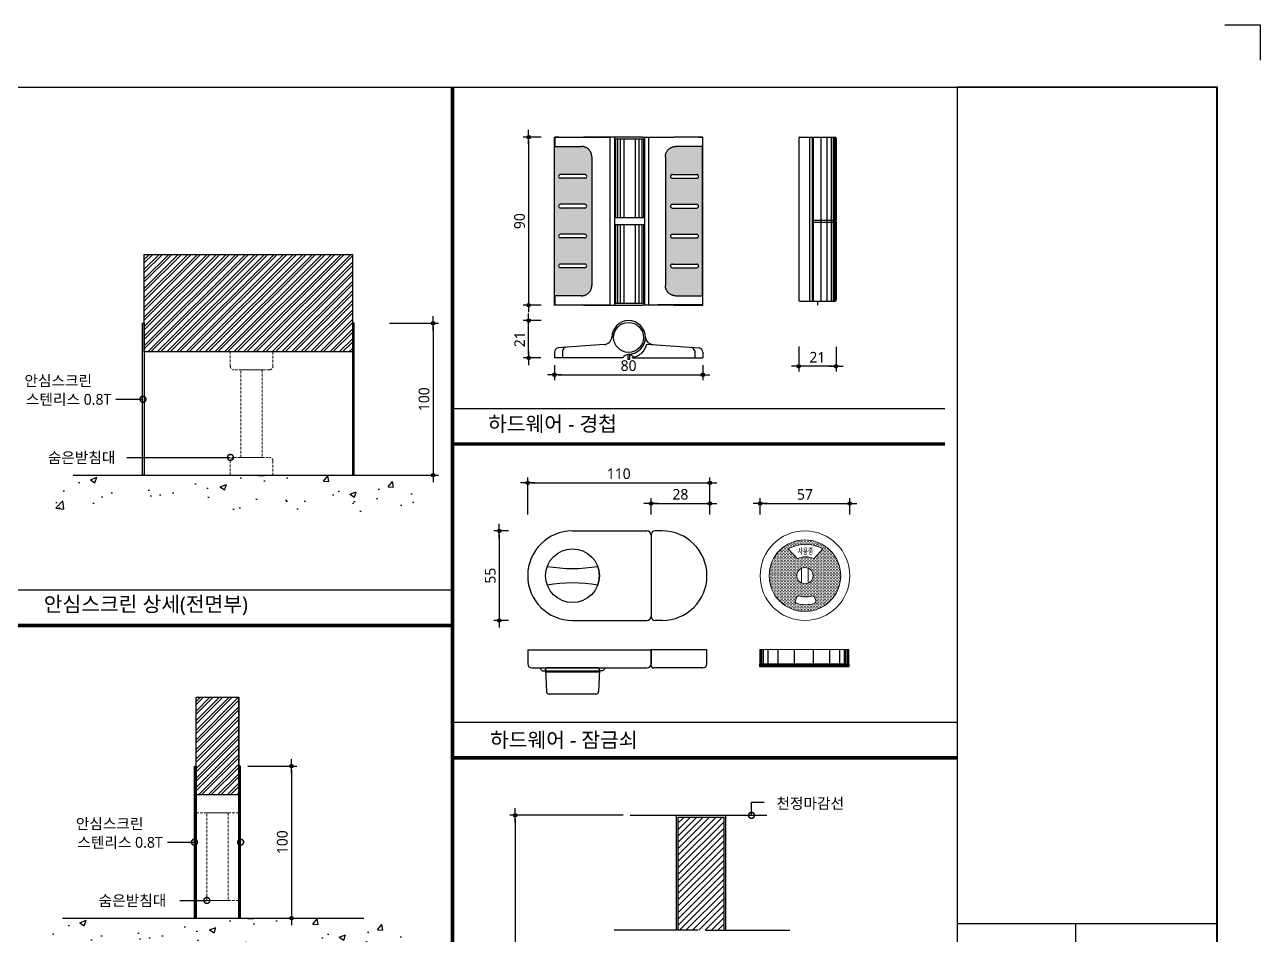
# Model space of a CAD drawing. Extents: x -256 to 8104, y -176 to 5714.
# Drawn here: x 4629 to 8104, y 3153 to 5714 of the extents above; entities that cross this region are included whole.
import ezdxf
from ezdxf.enums import TextEntityAlignment as Align

# ---------------------------------------------------------------- set-up
doc = ezdxf.new("R2010")
doc.units = 0
doc.header["$LTSCALE"] = 30
doc.linetypes.add('HIDDEN', pattern=[0.375, 0.25, -0.125])
doc.layers.get('0').update_dxf_attribs({"linetype": 'CONTINUOUS'})
doc.layers.get('DEFPOINTS').update_dxf_attribs({"linetype": 'CONTINUOUS'})
for name, color, linetype in [('02---제품선', 4, 'CONTINUOUS'), ('C', 2, 'CONTINUOUS'), ('curior-0Line', 252, 'CONTINUOUS'), ('DIM', 7, 'CONTINUOUS'), ('HAT', 8, 'CONTINUOUS'), ('HID', 9, 'HIDDEN'), ('TIT', 3, 'CONTINUOUS'), ('문자', 3, 'CONTINUOUS'), ('부자재', 4, 'CONTINUOUS'), ('잠금쇠(회전형)', 4, 'CONTINUOUS'), ('치수', 1, 'CONTINUOUS'), ('판넬', 2, 'CONTINUOUS'), ('해치', 8, 'CONTINUOUS')]:
    doc.layers.add(name, color=color, linetype=linetype)
doc.styles.add('HDW', font='gulim.ttc')
doc.styles.add('돋움', font='malgun.ttf')
doc.dimstyles.new('10', dxfattribs={"dimscale": 10, "dimtxt": 3, "dimasz": 1, "dimexe": 1.5, "dimexo": 2, "dimgap": 1, "dimtad": 1, "dimdec": 0, "dimlunit": 6, "dimtxsty": '돋움', "dimblk": 'DIMDOT', "dimcen": -1, "dimdle": 1.5, "dimclrt": 3, "dimazin": 3, "dimtfac": 1, "dimtdec": 0, "dimtix": 1, "dimtmove": 2, "dimatfit": 3, "dimldrblk": 'DIMDOT', "dimarcsym": 0})

# ---------------------------------------------------------------- blocks, each defined once
blk = doc.blocks.new('DIMDOT')
at = {"linetype": 'Continuous'}
blk.add_line((-2, 0), (2, 0), dxfattribs=at)
for radius in [0.5, 0.25]:
    blk.add_circle((0, 0), radius, dxfattribs=at)
blk = doc.blocks.new('*D53')
at = {"layer": 'DEFPOINTS', "color": 0}
for p in [(11282, 9861.8), (10770, 9753.2), (11282, 9753.2)]:
    blk.add_point(p, dxfattribs=at)
at = {"layer": 'DIM', "color": 0, "lineweight": -2, "ltscale": 10}
for p, q in [((10770, 9773.2), (10770, 9876.8)), ((11282, 9773.2), (11282, 9876.8)), ((10780, 9861.8), (11272, 9861.8))]:
    blk.add_line(p, q, dxfattribs=at)
at = {"layer": 'DIM', "color": 0, "lineweight": -2, "xscale": 10, "yscale": 10, "zscale": 10, "rotation": 180}
blk.add_blockref('DIMDOT', (10770, 9861.8), dxfattribs=at)
at = {"layer": 'DIM', "color": 0, "lineweight": -2, "xscale": 10, "yscale": 10, "zscale": 10}
blk.add_blockref('DIMDOT', (11282, 9861.8), dxfattribs=at)
at = {"layer": 'DIM', "color": 3, "insert": (11026, 9887.4), "char_height": 30, "attachment_point": 5, "style": '돋움'}
blk.add_mtext('110', dxfattribs=at)
blk = doc.blocks.new('*D54')
at = {"layer": 'DEFPOINTS', "color": 0}
for p in [(11282, 9803.9), (11117, 9753.2), (11282, 9753.2)]:
    blk.add_point(p, dxfattribs=at)
at = {"layer": 'DIM', "color": 0, "lineweight": -2, "ltscale": 10}
for p, q in [((11117, 9773.2), (11117, 9818.9)), ((11127, 9803.9), (11272, 9803.9)), ((11282, 9773.2), (11282, 9818.9))]:
    blk.add_line(p, q, dxfattribs=at)
at = {"layer": 'DIM', "color": 0, "lineweight": -2, "xscale": 10, "yscale": 10, "zscale": 10, "rotation": 180}
blk.add_blockref('DIMDOT', (11117, 9803.9), dxfattribs=at)
at = {"layer": 'DIM', "color": 0, "lineweight": -2, "xscale": 10, "yscale": 10, "zscale": 10}
blk.add_blockref('DIMDOT', (11282, 9803.9), dxfattribs=at)
at = {"layer": 'DIM', "color": 3, "insert": (11199.5, 9829.4), "char_height": 30, "attachment_point": 5, "style": '돋움'}
blk.add_mtext('28', dxfattribs=at)
blk = doc.blocks.new('*D55')
at = {"layer": 'DEFPOINTS', "color": 0}
for p in [(11675.7, 9803.9), (11423.7, 9753.2), (11675.7, 9753.2)]:
    blk.add_point(p, dxfattribs=at)
at = {"layer": 'DIM', "color": 0, "lineweight": -2, "ltscale": 10}
for p, q in [((11423.7, 9773.2), (11423.7, 9818.9)), ((11433.7, 9803.9), (11665.7, 9803.9)), ((11675.7, 9773.2), (11675.7, 9818.9))]:
    blk.add_line(p, q, dxfattribs=at)
at = {"layer": 'DIM', "color": 0, "lineweight": -2, "xscale": 10, "yscale": 10, "zscale": 10, "rotation": 180}
blk.add_blockref('DIMDOT', (11423.7, 9803.9), dxfattribs=at)
at = {"layer": 'DIM', "color": 0, "lineweight": -2, "xscale": 10, "yscale": 10, "zscale": 10}
blk.add_blockref('DIMDOT', (11675.7, 9803.9), dxfattribs=at)
at = {"layer": 'DIM', "color": 3, "insert": (11549.7, 9829.1), "char_height": 30, "attachment_point": 5, "style": '돋움'}
blk.add_mtext('57', dxfattribs=at)
blk = doc.blocks.new('*D56')
at = {"layer": 'DEFPOINTS', "color": 0}
for p in [(10827.6, 10834.6), (10772.6, 10361.5), (10827.6, 10361.5)]:
    blk.add_point(p, dxfattribs=at)
at = {"layer": 'DIM', "color": 0, "lineweight": -2, "ltscale": 10}
for p, q in [((10807.6, 10834.6), (10757.6, 10834.6)), ((10772.6, 10824.6), (10772.6, 10371.5)), ((10807.6, 10361.5), (10757.6, 10361.5))]:
    blk.add_line(p, q, dxfattribs=at)
at = {"layer": 'DIM', "color": 0, "lineweight": -2, "xscale": 10, "yscale": 10, "zscale": 10}
for p, rotation in [((10772.6, 10834.6), 90), ((10772.6, 10361.5), 270)]:
    blk.add_blockref('DIMDOT', p, dxfattribs=dict(at, rotation=rotation))
at = {"layer": 'DIM', "color": 3, "insert": (10747.1, 10598), "char_height": 30, "attachment_point": 5, "rotation": 90, "style": '돋움'}
blk.add_mtext('90', dxfattribs=at)
blk = doc.blocks.new('*D57')
at = {"layer": 'DEFPOINTS', "color": 0}
for p in [(10845.2, 10213.2), (11262.3, 10213.2), (11262.3, 10165.9)]:
    blk.add_point(p, dxfattribs=at)
at = {"layer": 'DIM', "color": 0, "lineweight": -2, "ltscale": 10}
for p, q in [((10845.2, 10193.2), (10845.2, 10150.9)), ((11262.3, 10193.2), (11262.3, 10150.9)), ((10855.2, 10165.9), (11252.3, 10165.9))]:
    blk.add_line(p, q, dxfattribs=at)
at = {"layer": 'DIM', "color": 0, "lineweight": -2, "xscale": 10, "yscale": 10, "zscale": 10, "rotation": 180}
blk.add_blockref('DIMDOT', (10845.2, 10165.9), dxfattribs=at)
at = {"layer": 'DIM', "color": 0, "lineweight": -2, "xscale": 10, "yscale": 10, "zscale": 10}
blk.add_blockref('DIMDOT', (11262.3, 10165.9), dxfattribs=at)
at = {"layer": 'DIM', "color": 3, "insert": (11053.7, 10191.4), "char_height": 30, "attachment_point": 5, "style": '돋움'}
blk.add_mtext('80', dxfattribs=at)
blk = doc.blocks.new('*D58')
at = {"layer": 'DEFPOINTS', "color": 0}
for p in [(10772.6, 10318.2), (10827.6, 10318.2), (10826.9, 10213.2)]:
    blk.add_point(p, dxfattribs=at)
at = {"layer": 'DIM', "color": 0, "lineweight": -2, "ltscale": 10}
for p, q in [((10807.6, 10318.2), (10757.6, 10318.2)), ((10772.6, 10223.2), (10772.6, 10308.2)), ((10806.9, 10213.2), (10757.6, 10213.2))]:
    blk.add_line(p, q, dxfattribs=at)
at = {"layer": 'DIM', "color": 0, "lineweight": -2, "xscale": 10, "yscale": 10, "zscale": 10}
for p, rotation in [((10772.6, 10318.2), 90), ((10772.6, 10213.2), 270)]:
    blk.add_blockref('DIMDOT', p, dxfattribs=dict(at, rotation=rotation))
at = {"layer": 'DIM', "color": 3, "insert": (10747.3, 10265.7), "char_height": 30, "attachment_point": 5, "rotation": 90, "style": '돋움'}
blk.add_mtext('21', dxfattribs=at)
blk = doc.blocks.new('*D59')
at = {"layer": 'DEFPOINTS', "color": 0}
for p in [(11532.1, 10265.4), (11637.1, 10264.7), (11532.1, 10189.7)]:
    blk.add_point(p, dxfattribs=at)
at = {"layer": 'DIM', "color": 0, "lineweight": -2, "ltscale": 10}
for p, q in [((11532.1, 10245.4), (11532.1, 10174.7)), ((11637.1, 10244.7), (11637.1, 10174.7)), ((11627.1, 10189.7), (11542.1, 10189.7))]:
    blk.add_line(p, q, dxfattribs=at)
at = {"layer": 'DIM', "color": 0, "lineweight": -2, "xscale": 10, "yscale": 10, "zscale": 10, "rotation": 180}
blk.add_blockref('DIMDOT', (11532.1, 10189.7), dxfattribs=at)
at = {"layer": 'DIM', "color": 0, "lineweight": -2, "xscale": 10, "yscale": 10, "zscale": 10}
blk.add_blockref('DIMDOT', (11637.1, 10189.7), dxfattribs=at)
at = {"layer": 'DIM', "color": 3, "insert": (11584.6, 10215.1), "char_height": 30, "attachment_point": 5, "style": '돋움'}
blk.add_mtext('21', dxfattribs=at)
blk = doc.blocks.new('*D60')
at = {"layer": 'DEFPOINTS', "color": 0}
for p in [(10735.7, 9726.7), (10690, 9474.7), (10735.7, 9474.7)]:
    blk.add_point(p, dxfattribs=at)
at = {"layer": 'DIM', "color": 0, "lineweight": -2, "ltscale": 10}
for p, q in [((10715.7, 9726.7), (10675, 9726.7)), ((10690, 9716.7), (10690, 9484.7)), ((10715.7, 9474.7), (10675, 9474.7))]:
    blk.add_line(p, q, dxfattribs=at)
at = {"layer": 'DIM', "color": 0, "lineweight": -2, "xscale": 10, "yscale": 10, "zscale": 10}
for p, rotation in [((10690, 9726.7), 90), ((10690, 9474.7), 270)]:
    blk.add_blockref('DIMDOT', p, dxfattribs=dict(at, rotation=rotation))
at = {"layer": 'DIM', "color": 3, "insert": (10664.7, 9600.7), "char_height": 30, "attachment_point": 5, "rotation": 90, "style": '돋움'}
blk.add_mtext('55', dxfattribs=at)
blk = doc.blocks.new('*D61')
at = {"layer": 'DEFPOINTS', "color": 0}
for p in [(11058.6, 8926.7), (10734.6, 6587.7), (11058.6, 6587.7)]:
    blk.add_point(p, dxfattribs=at)
at = {"layer": 'DIM', "color": 0, "lineweight": -2, "ltscale": 10}
for p, q in [((11038.6, 8926.7), (10719.6, 8926.7)), ((10734.6, 8916.7), (10734.6, 6597.7)), ((11038.6, 6587.7), (10719.6, 6587.7))]:
    blk.add_line(p, q, dxfattribs=at)
at = {"layer": 'DIM', "color": 0, "lineweight": -2, "xscale": 10, "yscale": 10, "zscale": 10}
for p, rotation in [((10734.6, 8926.7), 90), ((10734.6, 6587.7), 270)]:
    blk.add_blockref('DIMDOT', p, dxfattribs=dict(at, rotation=rotation))
at = {"layer": 'DIM', "color": 3, "insert": (10709.3, 7757.2), "char_height": 30, "attachment_point": 5, "rotation": 90, "style": '돋움'}
blk.add_mtext('VAR.', dxfattribs=at)
blk = doc.blocks.new('A$C13EB2441')
for p, q in [((0.837, 7.375), (0.837, 14.115)), ((0.837, 6.74), (0.837, 0))]:
    blk.add_line(p, q)
blk = doc.blocks.new('*D63')
at = {"layer": 'DEFPOINTS', "color": 0}
for p in [(9962.5, 9064.8), (9962.5, 8637.3), (10105.4, 8637.3)]:
    blk.add_point(p, dxfattribs=at)
at = {"layer": 'DIM', "color": 0, "lineweight": -2, "ltscale": 10}
for p, q in [((9982.5, 9064.8), (10120.4, 9064.8)), ((10105.4, 9054.8), (10105.4, 8647.3)), ((9982.5, 8637.3), (10120.4, 8637.3))]:
    blk.add_line(p, q, dxfattribs=at)
at = {"layer": 'DIM', "color": 0, "lineweight": -2, "xscale": 10, "yscale": 10, "zscale": 10}
for p, rotation in [((10105.4, 9064.8), 90), ((10105.4, 8637.3), 270)]:
    blk.add_blockref('DIMDOT', p, dxfattribs=dict(at, rotation=rotation))
at = {"layer": 'DIM', "color": 3, "insert": (10079.8, 8851), "char_height": 30, "attachment_point": 5, "rotation": 90, "style": '돋움'}
blk.add_mtext('100', dxfattribs=at)
blk = doc.blocks.new('_DOTSMALL')
at = {"color": 0, "linetype": 'ByBlock', "const_width": 0.5}
blk.add_lwpolyline([(-0.0625, 0, 1), (0.0625, 0, 1)], format="xyb", close=True, dxfattribs=at)
blk = doc.blocks.new('A$C63EC304E')
at = {"layer": '치수', "color": 1, "xscale": 2.5, "yscale": 2.5, "zscale": 2.5, "rotation": 234.3098741996962}
blk.add_blockref('_DOTSMALL', (0.31, 0.31), dxfattribs=at)
blk = doc.blocks.new('A$C2BC9653E')
at = {"layer": '치수', "xscale": 0.3333333333333333, "yscale": 0.3333333333333333, "zscale": 0.3333333333333333}
blk.add_blockref('A$C63EC304E', (0, 0), dxfattribs=at)
blk = doc.blocks.new('A$C7FC71301')
at = {"layer": '치수', "rotation": 180}
blk.add_blockref('A$C2BC9653E', (0.208, 0.208), dxfattribs=at)
blk = doc.blocks.new('A$C4A20372B')
at = {"layer": '치수'}
blk.add_blockref('A$C7FC71301', (0, 0), dxfattribs=at)
blk = doc.blocks.new('A$C566469F5')
at = {"layer": '치수'}
blk.add_blockref('A$C4A20372B', (0, 0), dxfattribs=at)
blk = doc.blocks.new('A$C7E317CD4')
at = {"layer": '해치', "xscale": 2, "yscale": 2, "zscale": 2}
blk.add_blockref('A$C566469F5', (0, 0), dxfattribs=at)
blk = doc.blocks.new('A$C601D7F27')
at = {"layer": '치수'}
blk.add_blockref('A$C7E317CD4', (0, 0), dxfattribs=at)
blk = doc.blocks.new('A$C38802C08')
at = {"layer": '치수'}
blk.add_blockref('A$C601D7F27', (0, 0), dxfattribs=at)
blk = doc.blocks.new('*D65')
at = {"layer": 'DEFPOINTS', "color": 0}
for p in [(10361.1, 10310.8), (10361.1, 9883.4), (10504, 9883.4)]:
    blk.add_point(p, dxfattribs=at)
at = {"layer": 'DIM', "color": 0, "lineweight": -2, "ltscale": 10}
for p, q in [((10381.1, 10310.8), (10519, 10310.8)), ((10504, 10300.8), (10504, 9893.4)), ((10381.1, 9883.4), (10519, 9883.4))]:
    blk.add_line(p, q, dxfattribs=at)
at = {"layer": 'DIM', "color": 0, "lineweight": -2, "xscale": 10, "yscale": 10, "zscale": 10}
for p, rotation in [((10504, 10310.8), 90), ((10504, 9883.4), 270)]:
    blk.add_blockref('DIMDOT', p, dxfattribs=dict(at, rotation=rotation))
at = {"layer": 'DIM', "color": 3, "insert": (10478.4, 10097.1), "char_height": 30, "attachment_point": 5, "rotation": 90, "style": '돋움'}
blk.add_mtext('100', dxfattribs=at)
blk = doc.blocks.new('EDGE_01', base_point=(4726.3, 5436.3))
h = blk.add_hatch()
h.set_pattern_fill('ANSI31', color=2, style=0)
h.set_pattern_definition([(45, (7942.9707, 7100.545), (-2.245064, 2.245064), [])])
h.paths.add_polyline_path([(9837.5, 9064.8), (9832.5, 9064.8), (9832.5, 8853.1, -1), (9832.5, 8848.9), (9832.5, 8637.3), (9837.5, 8637.3)])
h.paths.add_polyline_path([(9962.5, 8848.9, -1), (9962.5, 8853.1), (9962.5, 9064.8), (9957.5, 9064.8), (9957.5, 8637.3), (9962.5, 8637.3)])
at = {"layer": 'HAT'}
h = blk.add_hatch(dxfattribs=at)
h.set_pattern_fill('ANSI32', color=256, scale=2, style=0)
h.set_pattern_definition([(45, (-3565.291, 5251.722), (-13.470384, 13.470384), []), (45, (-3556.311, 5251.722), (-13.470384, 13.470384), [])])
h.paths.add_polyline_path([(9691.6, 10504.6), (10277, 10504.6), (10277, 10230), (9691.6, 10230)])
h = blk.add_hatch(dxfattribs=at)
h.set_pattern_fill('ANSI32', color=256, scale=2, style=0)
h.set_pattern_definition([(45, (4756.122, 5260.556), (-13.470384, 13.470384), []), (45, (4765.102, 5260.556), (-13.470384, 13.470384), [])])
h.paths.add_polyline_path([(9957.5, 9258.6), (9837.5, 9258.6), (9837.5, 8983.9), (9957.5, 8983.9), (9957.5, 9064.8)])
at = {"layer": 'HAT', "transparency": 33554687}
h = blk.add_hatch(dxfattribs=at)
h.set_pattern_fill('ANSI31', color=256, scale=4)
h.set_pattern_definition([(45, (-3595.196, 5260.556), (-8.980256, 8.980256), [])])
h.paths.add_polyline_path([(11248.8, 8603.7), (11271, 8603.7), (11322.4, 8603.7), (11322.4, 8921.7), (11192.4, 8921.7), (11192.4, 8603.7)])
at = {"layer": '해치'}
h = blk.add_hatch(dxfattribs=at)
h.set_pattern_fill('DOTS', color=256, scale=2.628474)
h.set_pattern_definition([(0, (7883.4782, 11169.597), (2.086351, 4.172702), [0, -4.172702])])
edge = h.paths.add_edge_path()
edge.add_line((10845.7, 10388), (10845.8, 10388))
edge.add_spline(control_points=[(10845.8, 10388), (10846, 10388), (10857.5, 10388)], knot_values=[-0.724312, -0.724312, -0.724312, 0.724312, 0.724312, 0.724312], weights=[1, 0.748956, 1], degree=2, periodic=0)
edge.add_line((10857.5, 10388), (10921.4, 10388))
edge.add_spline(control_points=[(10921.4, 10388), (10950.3, 10388), (10950.3, 10416.9)], knot_values=[-1.570796, -1.570796, -1.570796, 0, 0, 0], weights=[1, 0.707107, 1], degree=2, periodic=0)
edge.add_line((10950.3, 10416.9), (10950.3, 10779.1))
edge.add_spline(control_points=[(10950.3, 10779.1), (10950.3, 10808), (10921.4, 10808)], knot_values=[0, 0, 0, 1.570796, 1.570796, 1.570796], weights=[1, 0.707107, 1], degree=2, periodic=0)
edge.add_line((10921.4, 10808), (10857.5, 10808))
edge.add_spline(control_points=[(10857.5, 10808), (10846, 10808), (10845.8, 10808)], knot_values=[-0.724312, -0.724312, -0.724312, 0.724312, 0.724312, 0.724312], weights=[1, 0.748956, 1], degree=2, periodic=0)
edge.add_line((10845.7, 10808), (10845.7, 10388))
h.paths.add_polyline_path([(10930.6, 10729.3, -0.414214), (10935.9, 10724, -0.414214), (10930.6, 10718.8), (10862.3, 10718.8, -0.414214), (10857, 10724, -0.414214), (10862.3, 10729.3)], flags=16)
h.paths.add_polyline_path([(10930.6, 10645.3, -0.414214), (10935.9, 10640, -0.414214), (10930.6, 10634.8), (10862.3, 10634.8, -0.414214), (10857, 10640, -0.414214), (10862.3, 10645.3)], flags=16)
h.paths.add_polyline_path([(10930.6, 10561.3, -0.414214), (10935.9, 10556, -0.414214), (10930.6, 10550.8), (10862.3, 10550.8, -0.414214), (10857, 10556, -0.414214), (10862.3, 10561.3)], flags=16)
h.paths.add_polyline_path([(10930.6, 10477.3, -0.414214), (10935.9, 10472, -0.414214), (10930.6, 10466.7), (10862.3, 10466.7, -0.414214), (10857, 10472, -0.414214), (10862.3, 10477.3)], flags=16)
h = blk.add_hatch(dxfattribs=at)
h.set_pattern_fill('DOTS', color=256, scale=2.628474)
h.set_pattern_definition([(0, (7408.861, 11169.597), (2.086351, 4.1727023), [0, -4.1727023])])
edge = h.paths.add_edge_path()
edge.add_spline(control_points=[(11157.1, 10779.1), (11157.1, 10808), (11186.1, 10808)], knot_values=[0, 0, 0, 1.570796, 1.570796, 1.570796], weights=[1, 0.707107, 1], degree=2, periodic=0)
edge.add_line((11186.1, 10808), (11250, 10808))
edge.add_spline(control_points=[(11250, 10808), (11261.5, 10808), (11261.7, 10808)], knot_values=[-0.724312, -0.724312, -0.724312, 0.724312, 0.724312, 0.724312], weights=[1, 0.748956, 1], degree=2, periodic=0)
edge.add_line((11261.8, 10808), (11261.8, 10388))
edge.add_line((11261.8, 10388), (11261.7, 10388))
edge.add_spline(control_points=[(11261.7, 10388), (11261.5, 10388), (11250, 10388)], knot_values=[-0.724312, -0.724312, -0.724312, 0.724312, 0.724312, 0.724312], weights=[1, 0.748956, 1], degree=2, periodic=0)
edge.add_line((11250, 10388), (11186.1, 10388))
edge.add_spline(control_points=[(11186.1, 10388), (11157.1, 10388), (11157.1, 10416.9)], knot_values=[-1.570796, -1.570796, -1.570796, 0, 0, 0], weights=[1, 0.707107, 1], degree=2, periodic=0)
edge.add_line((11157.1, 10416.9), (11157.1, 10779.1))
h.paths.add_polyline_path([(11176.9, 10729.3, 0.414214), (11171.6, 10724, 0.414214), (11176.9, 10718.8), (11245.2, 10718.8, 0.414214), (11250.5, 10724, 0.414214), (11245.2, 10729.3)], flags=16)
h.paths.add_polyline_path([(11176.9, 10645.3, 0.414214), (11171.6, 10640, 0.414214), (11176.9, 10634.8), (11245.2, 10634.8, 0.414214), (11250.5, 10640, 0.414214), (11245.2, 10645.3)], flags=16)
h.paths.add_polyline_path([(11176.9, 10561.3, 0.414214), (11171.6, 10556, 0.414214), (11176.9, 10550.8), (11245.2, 10550.8, 0.414214), (11250.5, 10556, 0.414214), (11245.2, 10561.3)], flags=16)
h.paths.add_polyline_path([(11176.9, 10477.3, 0.414214), (11171.6, 10472, 0.414214), (11176.9, 10466.7), (11245.2, 10466.7, 0.414214), (11250.5, 10472, 0.414214), (11245.2, 10477.3)], flags=16)
h = blk.add_hatch(dxfattribs=at)
h.set_pattern_fill('AR-CONC', color=256, style=0)
h.set_pattern_definition([(50, (7972.88, 8346.63), (182.185, -15.939), [19.05, -209.55]), (355, (7972.88, 8346.63), (-35.243, 191.057), [15.24, -167.64]), (100.451, (7988.06, 8345.3), (146.943, 175.117), [16.19, -178.09]), (46.184, (7972.88, 8397.43), (271.079, -42.042), [28.575, -314.325]), (96.636, (7995.47, 8393.93), (237.404, 247.426), [24.285, -267.135]), (351.184, (7972.88, 8397.43), (237.405, 247.425), [22.86, -251.46]), (21, (7998.28, 8384.73), (151.615, -102.2655), [19.05, -209.55]), (326, (7998.28, 8384.73), (61.802, 184.188), [15.24, -167.64]), (71.4514, (8010.91, 8376.2), (213.416, 81.923), [16.19, -178.09]), (37.5, (7972.875, 8346.63), (3.0886, 84.555), [0, -165.608, 0, -170.18, 0, -168.275]), (7.5, (7972.875, 8346.63), (66.8197, 100.1806), [0, -97.028, 0, -161.798, 0, -64.135]), (327.5, (7916.23, 8346.63), (135.5906, -5.7287), [0, -63.5, 0, -198.12, 0, -262.89]), (317.5, (7890.83, 8346.63), (148.129, 25.4265), [0, -82.55, 0, -131.572, 0, -186.69])])
h.paths.add_polyline_path([(10452.5, 9780.4), (10452.5, 9883.4), (9402.3, 9883.4), (9402.3, 9780.4)])
h = blk.add_hatch(dxfattribs=at)
h.set_pattern_fill('DOTS', color=256, scale=2.628474)
h.set_pattern_definition([(0, (5855.6728, 6143.3197), (2.086351, 4.1727023), [0, -4.1727023])])
h.paths.add_polyline_path([(11650.3, 9600.7, 1), (11449, 9600.7, 1)])
h.paths.add_polyline_path([(11526.7, 9600.7, -1), (11572.6, 9600.7, -1)], flags=16)
h.paths.add_polyline_path([(11574.4, 9647.9, 0.250537), (11528.5, 9647.9), (11502.7, 9676.4, -0.258173), (11600.2, 9676.4)], flags=16)
h.paths.add_polyline_path([(11577.1, 9539.2), (11579.9, 9531.1, -0.437988), (11575.1, 9522, -0.127495), (11527.9, 9522, -0.437988), (11523, 9531.1), (11525.8, 9539.2, -0.407197), (11534.6, 9543.6, 0.156299), (11568.4, 9543.6, -0.407197)], flags=16)
h.paths.add_polyline_path([(11524.5, 9655.8), (11577.9, 9655.8), (11577.9, 9683.3), (11524.5, 9683.3)], flags=8)
h = blk.add_hatch(dxfattribs=at)
h.set_pattern_fill('AR-CONC', color=256, style=0)
h.set_pattern_definition([(50, (7942.97, 7100.55), (182.185, -15.939), [19.05, -209.55]), (355, (7942.97, 7100.55), (-35.243, 191.057), [15.24, -167.64]), (100.451, (7958.15, 7099.22), (146.943, 175.117), [16.19, -178.09]), (46.184, (7942.97, 7151.35), (271.079, -42.042), [28.575, -314.325]), (96.636, (7965.56, 7147.84), (237.404, 247.426), [24.285, -267.135]), (351.184, (7942.97, 7151.35), (237.405, 247.425), [22.86, -251.46]), (21, (7968.37, 7138.65), (151.615, -102.2655), [19.05, -209.55]), (326, (7968.37, 7138.65), (61.802, 184.188), [15.24, -167.64]), (71.4514, (7981, 7130.12), (213.416, 81.923), [16.19, -178.09]), (37.5, (7942.97, 7100.545), (3.0886, 84.555), [0, -165.608, 0, -170.18, 0, -168.275]), (7.5, (7942.97, 7100.545), (66.8197, 100.1806), [0, -97.028, 0, -161.798, 0, -64.135]), (327.5, (7886.33, 7100.545), (135.5906, -5.7287), [0, -63.5, 0, -198.12, 0, -262.89]), (317.5, (7860.93, 7100.55), (148.129, 25.4265), [0, -82.55, 0, -131.572, 0, -186.69])])
h.paths.add_polyline_path([(10422.5, 8534.3), (10422.5, 8637.3), (9372.4, 8637.3), (9372.4, 8534.3)])
at = {"color": 2}
for p, q in [((12730.4, 11150.6), (12830.4, 11150.6)), ((12730.4, 11150.6), (12830.4, 11150.6)), ((12730.4, 11150.6), (12830.4, 11150.6)), ((12830.4, 11150.6), (12830.4, 11050.6)), ((12830.4, 11150.6), (12830.4, 11050.6)), ((12830.4, 11150.6), (12830.4, 11050.6)), ((11584.6, 10373), (11584.6, 10361.5)), ((9491.6, 9883.4), (10381.1, 9883.4)), ((11057.8, 8926.7), (11442.4, 8926.7)), ((9461.7, 8637.3), (10309.4, 8637.3))]:
    blk.add_line(p, q, dxfattribs=at)
at = {"color": 8}
for p, q in [((10558.3, 10071.1), (11943.5, 10071.1)), ((7210.4, 9560.5), (10558.3, 9560.5)), ((10558.3, 9188.3), (11977.9, 9188.3))]:
    blk.add_line(p, q, dxfattribs=at)
at = {"color": 2}
for points in [[(4725.6, 10974.7), (11977.9, 10974.7), (11977.9, 5436.4), (4725.6, 5436.4)], [(4725.6, 10974.7), (11977.9, 10974.7), (11977.9, 5436.4), (4725.6, 5436.4)], [(4725.6, 10974.7), (12707.5, 10974.7), (12707.5, 5436.4), (4725.6, 5436.4)], [(9686.6, 10310.8), (9691.6, 10310.8), (9691.6, 9883.4), (9686.6, 9883.4)], [(10282, 10310.8), (10277, 10310.8), (10277, 9883.4), (10282, 9883.4)], [(9832.5, 9064.8), (9837.5, 9064.8), (9837.5, 8637.3), (9832.5, 8637.3)], [(9962.5, 9064.8), (9957.5, 9064.8), (9957.5, 8637.3), (9962.5, 8637.3)]]:
    blk.add_lwpolyline(points, close=True, dxfattribs=at)
at = {"color": 8, "const_width": 10}
for points in [[(10558.3, 5436.4), (10558.3, 10974.7)], [(10558.3, 9971.1), (11943.5, 9971.1)], [(7210.4, 9460.5), (10558.3, 9460.5)], [(10558.3, 9088.3), (11977.9, 9088.3)]]:
    blk.add_lwpolyline(points, dxfattribs=at)
at = {"layer": '02---제품선'}
for p, q in [((10896, 9726.7), (11105.3, 9726.7)), ((11117, 9715), (11117, 9486.3)), ((11117, 9715), (11117, 9486.3)), ((11148, 9726.7), (11128.6, 9726.7)), ((10896, 9474.7), (11105.3, 9474.7)), ((11148, 9474.7), (11128.6, 9474.7)), ((10770, 9391.7), (11117, 9391.7)), ((10770, 9391.7), (10770, 9352.9)), ((11117, 9391.7), (11117, 9352.9)), ((11274, 9391.7), (11117, 9391.7)), ((11117, 9349), (11117, 9391.7)), ((11274, 9352.9), (11274, 9391.7)), ((10781.6, 9341.3), (10802.9, 9341.3)), ((10802.9, 9341.3), (10989, 9341.3)), ((10810.7, 9333.5), (10802.9, 9341.3)), ((10810.7, 9333.5), (10818.4, 9333.5)), ((10818.4, 9333.5), (10973.5, 9333.5)), ((10820.3, 9335.5), (10822.4, 9275.1)), ((10820.4, 9333.5), (10820.4, 9337.4)), ((10967.7, 9341.3), (10824.2, 9341.3)), ((10967.7, 9329.6), (10824.2, 9329.6)), ((10971.6, 9335.5), (10969.5, 9275.1)), ((10971.6, 9333.5), (10971.6, 9337.4)), ((10981.3, 9333.5), (10973.5, 9333.5)), ((10981.3, 9333.5), (10989, 9341.3)), ((10989, 9341.3), (11105.3, 9341.3)), ((11262.3, 9341.3), (11124.7, 9341.3)), ((10961.8, 9267.6), (10830.2, 9267.6))]:
    blk.add_line(p, q, dxfattribs=at)
blk.add_circle((10896, 9600.7), 75.6, dxfattribs=at)
blk.add_circle((10896, 9600.7), 75.6, dxfattribs=at)
for centre, radius, start, end in [((10896, 9600.7), 126, 90, 180), ((11105.3, 9715), 11.6, 0, 90), ((11128.6, 9715), 11.6, 90, 180), ((11148, 9600.7), 126, 0, 90), ((10896, 10037.5), 416.6, 260.2031, 279.7969), ((10896, 9600.7), 126, 180, 270), ((10896, 9600.7), 75.6, 340.7512, 19.2488), ((11148, 9600.7), 126, 270, 0), ((10896, 9163.9), 416.6, 80.2031, 99.7969), ((11105.3, 9486.3), 11.6, 270, 0), ((11128.6, 9486.3), 11.6, 180, 270), ((10781.6, 9352.9), 11.6, 180, 270), ((11105.3, 9352.9), 11.6, 270, 0), ((11124.7, 9349), 7.75, 180, 270), ((11262.3, 9352.9), 11.6, 270, 0), ((10824.2, 9337.4), 3.88, 90, 180), ((10824.2, 9333.5), 3.88, 180, 270), ((10967.7, 9337.4), 3.88, 0, 90), ((10967.7, 9333.5), 3.88, 270, 0), ((10830.2, 9275.4), 7.75, 182, 270), ((10961.8, 9275.4), 7.75, 270, 358)]:
    blk.add_arc(centre, radius, start, end, dxfattribs=at)
at = {"layer": 'C'}
for p, q in [((11192.4, 8921.7), (11192.4, 8603.7)), ((11192.4, 8921.7), (11322.4, 8921.7)), ((11322.4, 8603.7), (11322.4, 8921.7))]:
    blk.add_line(p, q, dxfattribs=at)
at = {"layer": 'curior-0Line'}
for p, q in [((11977.9, 10974.7), (11977.9, 5437.2)), ((11978.3, 8622.3), (12710.4, 8622.3)), ((12310.5, 8622.3), (12310.5, 8068.5))]:
    blk.add_line(p, q, dxfattribs=at)
blk.add_lwpolyline([(12710.4, 10974.7), (11977.9, 10974.7), (11977.9, 5436.4), (12710.4, 5436.4)], close=True, dxfattribs=at)
at = {"layer": 'HID', "lineweight": 15}
for points in [[(9933.5, 10230), (10053.5, 10230), (10053.5, 10190, -0.414214), (10043.5, 10180), (9943.5, 10180, -0.414214), (9933.5, 10190)], [(9943.5, 9933.4), (10043.5, 9933.4, -0.414214), (10053.5, 9923.4), (10053.5, 9883.4), (9933.5, 9883.4), (9933.5, 9923.4, -0.414214)]]:
    blk.add_lwpolyline(points, format="xyb", close=True, dxfattribs=at)
for points in [[(9963.5, 10180), (10023.5, 10180), (10023.5, 9933.4), (9963.5, 9933.4)], [(9837.5, 8983.9), (9957.5, 8983.9), (9957.5, 8933.9), (9837.5, 8933.9)], [(9867.5, 8933.9), (9927.5, 8933.9), (9927.5, 8687.3), (9867.5, 8687.3)], [(9837.5, 8687.3), (9957.5, 8687.3), (9957.5, 8637.3), (9837.5, 8637.3)]]:
    blk.add_lwpolyline(points, close=True, dxfattribs=at)
at = {"layer": '부자재'}
for p, q in [((10845.2, 10834.6), (10926.6, 10834.6)), ((10845.2, 10361.5), (10845.2, 10834.6)), ((10845.2, 10834.6), (10845.8, 10834)), ((10845.7, 10388), (10845.7, 10808)), ((10845.7, 10808), (10845.8, 10808)), ((10845.8, 10834), (10845.8, 10808)), ((10857.5, 10833.8), (10971.1, 10833.6)), ((10857.5, 10808), (10921.4, 10808)), ((10926.8, 10834.5), (10926.6, 10834.6)), ((11014.3, 10834.5), (10926.8, 10834.5)), ((11001.7, 10362.7), (11001.7, 10833.4)), ((11014.3, 10834.5), (11014.3, 10361.5)), ((11014.3, 10834.5), (11014.4, 10834.5)), ((11093.2, 10834.5), (11180.7, 10834.5)), ((11098.4, 10834.5), (11098.4, 10361.5)), ((11111, 10362.7), (11111, 10833.4)), ((11250, 10833.8), (11136.4, 10833.6)), ((11180.7, 10834.5), (11180.9, 10834.6)), ((11262.3, 10834.6), (11180.9, 10834.6)), ((11250, 10808), (11186.1, 10808)), ((11262.3, 10834.6), (11261.7, 10834)), ((11261.7, 10834), (11261.7, 10808)), ((11261.8, 10808), (11261.7, 10808)), ((11261.8, 10388), (11261.8, 10808)), ((11262.3, 10361.5), (11262.3, 10834.6)), ((11532.1, 10831.6), (11532.1, 10376)), ((11535.1, 10834.6), (11634.1, 10834.6)), ((11562.1, 10834.6), (11562.1, 10373)), ((11569.6, 10834.6), (11569.6, 10373)), ((11637.1, 10831.6), (11637.1, 10600.9)), ((10950.3, 10779.1), (10950.3, 10416.9)), ((11157.1, 10779.1), (11157.1, 10416.9)), ((11014.5, 10601.6), (11014.5, 10594.2)), ((11569.6, 10600.9), (11637.1, 10600.9)), ((11636.2, 10600.9), (11636.2, 10594.9)), ((11569.6, 10594.9), (11637.1, 10594.9)), ((11637.1, 10594.9), (11637.1, 10376)), ((10845.8, 10362), (10845.2, 10361.5)), ((10926.6, 10361.5), (10845.2, 10361.5)), ((10845.8, 10388), (10845.7, 10388)), ((10845.8, 10388), (10845.8, 10362)), ((10921.4, 10388), (10857.5, 10388)), ((10857.5, 10362.2), (10971.1, 10362.4)), ((10926.8, 10361.5), (10926.6, 10361.5)), ((10926.8, 10361.5), (11014.3, 10361.5)), ((11180.7, 10361.5), (11093.2, 10361.5)), ((11250, 10362.2), (11136.4, 10362.4)), ((11180.7, 10361.5), (11180.9, 10361.5)), ((11180.9, 10361.5), (11262.3, 10361.5)), ((11186.1, 10388), (11250, 10388)), ((11261.7, 10388), (11261.8, 10388)), ((11261.7, 10388), (11261.7, 10362)), ((11261.7, 10362), (11262.3, 10361.5)), ((11535.1, 10373), (11634.1, 10373)), ((11105.3, 10252.2), (11252.3, 10241.8)), ((10845.2, 10229.8), (10845.2, 10213.2)), ((10984.6, 10250.8), (10855, 10241.7)), ((10867.7, 10232.9), (10867.7, 10213.2)), ((11051.5, 10223.2), (11051.5, 10208.7)), ((11056, 10223.2), (11056, 10208.7)), ((11239.8, 10232.9), (11239.8, 10213.2)), ((11262.3, 10229.8), (11262.3, 10213.2)), ((11037, 10213.2), (10845.2, 10213.2)), ((11056, 10208.7), (11051.5, 10208.7)), ((11064.4, 10214), (11064.4, 10213.2)), ((11064.4, 10213.2), (11262.3, 10213.2))]:
    blk.add_line(p, q, dxfattribs=at)
blk.add_circle((11053.7, 10271), 42.1, dxfattribs=at)
for centre, radius, start, end in [((11535.1, 10831.6), 3, 90, 180), ((11634.1, 10831.6), 3, 0, 90), ((11535.1, 10376), 3, 180, 270), ((11634.1, 10376), 3, 270, 0), ((11053.7, 10271), 47.2, 270, 180), ((10983.4, 10274), 23.3, 272.9231, 352.4724), ((11055.4, 10264.7), 51.5, 280.084, 345.9792), ((11124.1, 10274), 23.3, 187.5276, 267.0769), ((10857.8, 10229.5), 12.6, 101.7765, 181.6712), ((10883.1, 10228.6), 15.9, 113.4077, 164.5497), ((11060.2, 10194.8), 29.6, 102.5267, 141.5475), ((11047.3, 10194.8), 29.6, 43.1003, 77.4733), ((11224.4, 10228.6), 15.9, 15.4503, 67.3004), ((11249.7, 10229.5), 12.6, 358.3288, 78.2235)]:
    blk.add_arc(centre, radius, start, end, dxfattribs=at)
for points, weights in [([(10857.5, 10833.8), (10846, 10833.8), (10845.8, 10834)], [1, 0.748955720789, 1]), ([(10845.8, 10808), (10846, 10808), (10857.5, 10808)], [1, 0.748955720789, 1]), ([(10950.3, 10779.1), (10950.3, 10808), (10921.4, 10808)], [1, 0.707106781187, 1]), ([(11001.7, 10833.4), (10988.2, 10833.5), (10971.1, 10833.6)], [1, 0.964784765128, 1]), ([(11014.3, 10834.5), (11014.3, 10834.5), (11014.3, 10834.5)], [1, 0.999924701899, 1]), ([(11157.1, 10779.1), (11157.1, 10808), (11186.1, 10808)], [1, 0.707106781187, 1]), ([(11250, 10833.8), (11261.5, 10833.8), (11261.7, 10834)], [1, 0.748955720789, 1]), ([(11261.7, 10808), (11261.5, 10808), (11250, 10808)], [1, 0.748955720789, 1]), ([(11014.3, 10594.2), (11014.3, 10594.2), (11014.3, 10594.2)], [1, 0.999862102782, 1]), ([(10921.4, 10388), (10950.3, 10388), (10950.3, 10416.9)], [1, 0.707106781187, 1]), ([(11186.1, 10388), (11157.1, 10388), (11157.1, 10416.9)], [1, 0.707106781187, 1]), ([(10857.5, 10388), (10846, 10388), (10845.8, 10388)], [1, 0.748955720789, 1]), ([(10845.8, 10362), (10846, 10362.2), (10857.5, 10362.2)], [1, 0.748955720789, 1]), ([(10971.1, 10362.4), (10988.2, 10362.5), (11001.7, 10362.7)], [1, 0.964784765128, 1]), ([(11014.4, 10361.4), (11014.3, 10361.4), (11014.3, 10361.4)], [1, 0.999734260157, 1]), ([(11250, 10388), (11261.5, 10388), (11261.7, 10388)], [1, 0.748955720789, 1]), ([(11261.7, 10362), (11261.5, 10362.2), (11250, 10362.2)], [1, 0.748955720789, 1])]:
    blk.add_rational_spline(points, weights, degree=2, dxfattribs=at)
for points, weights, knots in [([(11093.2, 10834.5), (11093.2, 10834.5), (11053.7, 10834.5), (11014.3, 10834.5), (11014.3, 10834.5)], [1, 0.707106781186, 1, 0.707106781186, 1], [-1.570796, -1.570796, -1.570796, 0, 0, 1.570796, 1.570796, 1.570796]), ([(11014.3, 10829.2), (11026.9, 10829.2), (11053.7, 10829.2), (11098.4, 10829.2), (11098.4, 10829.2)], [0.872453400774, 0.800943102543, 1, 0.707106781186, 1], [-1.067549, -1.067549, -1.067549, 0, 0, 1.570796, 1.570796, 1.570796]), ([(11098.4, 10606.9), (11098.4, 10606.9), (11058.4, 10606.9), (11028.5, 10606.9), (11014.3, 10606.9)], [1, 0.742797744768, 1, 0.794611058848, 0.917248923756], [-1.467114, -1.467114, -1.467114, 0, 0, 1.171564, 1.171564, 1.171564]), ([(11014.3, 10589), (11025.5, 10589), (11049.1, 10589), (11089.2, 10589), (11097.5, 10589)], [0.884455168565, 0.830422605945, 1, 0.742797744768, 1], [-0.967291, -0.967291, -0.967291, 0, 0, 1.467114, 1.467114, 1.467114]), ([(11098.4, 10366.6), (11098.4, 10366.6), (11053.7, 10366.6), (11026.9, 10366.6), (11014.3, 10366.6)], [1, 0.707106781186, 1, 0.800943102543, 0.872453400774], [-1.570796, -1.570796, -1.570796, 0, 0, 1.067549, 1.067549, 1.067549]), ([(11014.3, 10361.4), (11014.3, 10361.4), (11053.7, 10361.4), (11093.2, 10361.4), (11093.2, 10361.4)], [1, 0.707106781186, 1, 0.707106781186, 1], [-1.570796, -1.570796, -1.570796, 0, 0, 1.570796, 1.570796, 1.570796])]:
    blk.add_rational_spline(points, weights, degree=2, knots=knots, dxfattribs=at)
blk.add_open_spline([(11014.5, 10601.6), (11014.5, 10601.6), (11014.5, 10601.6), (11014.4, 10601.6), (11014.4, 10601.6), (11014.3, 10601.6)], degree=3, knots=[-0.00189331, -0.00189331, -0.00189331, -0.00189331, 0, 0, 0.05421316, 0.05421316, 0.05421316, 0.05421316], dxfattribs=at)
at = {"layer": '잠금쇠(회전형)', "linetype": 'Continuous', "lineweight": 15}
for p, q in [((11502.7, 9676.4), (11528.5, 9647.9)), ((11600.2, 9676.4), (11574.4, 9647.9)), ((11539.7, 9621.4), (11539.7, 9580.2)), ((11558.8, 9621), (11558.8, 9579.8)), ((11525.8, 9539.2), (11523, 9531.1)), ((11577.1, 9539.2), (11579.9, 9531.1)), ((11422.9, 9393.2), (11673.3, 9393.2)), ((11422.9, 9393.2), (11422.9, 9352.9)), ((11423.7, 9393.2), (11423.7, 9352.9)), ((11673.3, 9393.2), (11673.3, 9352.9)), ((11422.1, 9352.9), (11674.1, 9352.9)), ((11422.1, 9345.2), (11422.1, 9352.9)), ((11674.1, 9345.2), (11674.1, 9352.9)), ((11422.1, 9345.4), (11674.1, 9345.4))]:
    blk.add_line(p, q, dxfattribs=at)
for radius in [126, 100.6, 22.9]:
    blk.add_circle((11549.7, 9600.7), radius, dxfattribs=at)
for centre, radius, start, end in [((11551.5, 9588.2), 100.7, 61.0478, 118.9522), ((11551.5, 9605), 48.7, 61.8696, 118.1304), ((11529.6, 9528.8), 7, 160.8571, 255.4685), ((11532.5, 9536.9), 7, 72.2332, 160.8571), ((11551.5, 9596.3), 55.3, 252.2332, 287.7668), ((11570.5, 9536.9), 7, 19.1429, 107.7668), ((11573.3, 9528.8), 7, 284.5315, 19.1429), ((11551.5, 9613.1), 94.1, 255.4685, 284.5315)]:
    blk.add_arc(centre, radius, start, end, dxfattribs=at)
at = {"layer": '치수'}
for p, q in [((9611.8, 10097.1), (9687.8, 10097.1)), ((9642.4, 9933.4), (9933.8, 9933.4)), ((11399.6, 8926.8), (11399.6, 8963.9)), ((11399.6, 8963.9), (11434.6, 8963.9)), ((9756.4, 8851), (9832.5, 8851)), ((9791.4, 8687.3), (9867.5, 8687.3))]:
    blk.add_line(p, q, dxfattribs=at)
at = {"layer": '판넬', "color": 1}
for p, q in [((9837.5, 8637.3), (9837.5, 9258.6)), ((9957.5, 8637.3), (9957.5, 9258.6)), ((11187.4, 8926.7), (11187.4, 8603.7)), ((11327.4, 8603.7), (11327.4, 8926.7))]:
    blk.add_line(p, q, dxfattribs=at)
for points in [[(9691.6, 10504.6), (10277, 10504.6), (10277, 10230), (9691.6, 10230)], [(9837.5, 9258.6), (9957.5, 9258.6), (9957.5, 8983.9), (9837.5, 8983.9)]]:
    blk.add_lwpolyline(points, close=True, dxfattribs=at)
at = {"layer": '해치'}
for p, q in [((11016.9, 10829.2), (11016.9, 10606.9)), ((11022.2, 10829.2), (11022.2, 10606.9)), ((11030.1, 10829.2), (11030.1, 10606.9)), ((11040.6, 10829.2), (11040.6, 10606.9)), ((11072.1, 10829.2), (11072.1, 10606.9)), ((11082.7, 10829.2), (11082.7, 10606.9)), ((11090.5, 10829.2), (11090.5, 10606.9)), ((11095.8, 10829.2), (11095.8, 10606.9)), ((11574.2, 10373), (11574.2, 10834.6)), ((11595.2, 10373), (11595.2, 10834.6)), ((11612.2, 10373), (11612.2, 10834.6)), ((11624.8, 10373), (11624.8, 10834.6)), ((11630.4, 10373), (11630.4, 10834.6)), ((11633.3, 10373), (11633.3, 10834.6)), ((11635.2, 10373), (11635.2, 10834.6)), ((11636.3, 10373), (11636.3, 10834.6)), ((11636.7, 10600.9), (11636.7, 10834.6)), ((11637, 10600.9), (11637, 10834.6)), ((10930.6, 10729.3), (10862.3, 10729.3)), ((10930.6, 10718.8), (10862.3, 10718.8)), ((11176.9, 10729.3), (11245.2, 10729.3)), ((11176.9, 10718.8), (11245.2, 10718.8)), ((10930.6, 10645.3), (10862.3, 10645.3)), ((10930.6, 10634.8), (10862.3, 10634.8)), ((11176.9, 10645.3), (11245.2, 10645.3)), ((11176.9, 10634.8), (11245.2, 10634.8)), ((11016.9, 10589), (11016.9, 10366.6)), ((11022.2, 10589), (11022.2, 10366.6)), ((11030.1, 10589), (11030.1, 10366.6)), ((11040.6, 10589), (11040.6, 10366.6)), ((11072.1, 10589), (11072.1, 10366.6)), ((11082.7, 10589), (11082.7, 10366.6)), ((11090.5, 10589), (11090.5, 10366.6)), ((11095.8, 10589), (11095.8, 10366.6)), ((11636.7, 10373), (11636.7, 10594.9)), ((11637, 10373), (11637, 10594.9)), ((10930.6, 10561.3), (10862.3, 10561.3)), ((10930.6, 10550.8), (10862.3, 10550.8)), ((11176.9, 10561.3), (11245.2, 10561.3)), ((11176.9, 10550.8), (11245.2, 10550.8)), ((10930.6, 10477.3), (10862.3, 10477.3)), ((10930.6, 10466.7), (10862.3, 10466.7)), ((11176.9, 10477.3), (11245.2, 10477.3)), ((11176.9, 10466.7), (11245.2, 10466.7)), ((11425.2, 9393.2), (11425.2, 9352.9)), ((11427.7, 9393.2), (11427.7, 9352.9)), ((11432, 9393.2), (11432, 9352.9)), ((11445.6, 9393.2), (11445.6, 9352.9)), ((11473.4, 9393.2), (11473.4, 9352.9)), ((11519.7, 9393.2), (11519.7, 9352.9)), ((11572.7, 9393.2), (11572.7, 9352.9)), ((11619, 9393.2), (11619, 9352.9)), ((11646.8, 9393.2), (11646.8, 9352.9)), ((11660.4, 9393.2), (11660.4, 9352.9)), ((11664.2, 9393.2), (11664.2, 9352.9)), ((11668.5, 9393.2), (11668.5, 9352.9)), ((11671, 9393.2), (11671, 9352.9)), ((11672.5, 9393.2), (11672.5, 9352.9)), ((11422.1, 9350.4), (11674.1, 9350.4)), ((11422.1, 9349.1), (11674.1, 9349.1)), ((11422.1, 9347.8), (11674.1, 9347.8)), ((11422.1, 9347), (11674.1, 9347)), ((11422.1, 9346.2), (11674.1, 9346.2)), ((11422.1, 9345.2), (11674.1, 9345.2))]:
    blk.add_line(p, q, dxfattribs=at)
at = {"layer": '해치', "color": 3}
blk.add_line((11187.4, 8926.7), (11327.4, 8926.7), dxfattribs=at)
at = {"layer": '해치'}
for centre, start, end in [((10862.3, 10724), 90, 180), ((10862.3, 10724), 180, 270), ((10930.6, 10724), 0, 90), ((10930.6, 10724), 270, 0), ((11176.9, 10724), 90, 180), ((11176.9, 10724), 180, 270), ((11245.2, 10724), 0, 90), ((11245.2, 10724), 270, 0), ((10862.3, 10640), 90, 180), ((10862.3, 10640), 180, 270), ((10930.6, 10640), 0, 90), ((10930.6, 10640), 270, 0), ((11176.9, 10640), 90, 180), ((11176.9, 10640), 180, 270), ((11245.2, 10640), 0, 90), ((11245.2, 10640), 270, 0), ((10862.3, 10556), 90, 180), ((10862.3, 10556), 180, 270), ((10930.6, 10556), 0, 90), ((10930.6, 10556), 270, 0), ((11176.9, 10556), 90, 180), ((11176.9, 10556), 180, 270), ((11245.2, 10556), 0, 90), ((11245.2, 10556), 270, 0), ((10862.3, 10472), 90, 180), ((10862.3, 10472), 180, 270), ((10930.6, 10472), 0, 90), ((10930.6, 10472), 270, 0), ((11176.9, 10472), 90, 180), ((11176.9, 10472), 180, 270), ((11245.2, 10472), 0, 90), ((11245.2, 10472), 270, 0)]:
    blk.add_arc(centre, 5.26, start, end, dxfattribs=at)
at = {"xscale": 35, "yscale": 35, "zscale": 35, "rotation": 270}
blk.add_blockref('A$C13EB2441', (11012.9, 8633), dxfattribs=at)
at = {"layer": '해치', "xscale": 20, "yscale": 20, "zscale": 20}
for p in [(9683.7, 10092.9), (9929.7, 9929.2), (9828.3, 8846.9), (9958.3, 8846.9), (9863.3, 8683.1)]:
    blk.add_blockref('A$C38802C08', p, dxfattribs=at)
at = {"layer": '해치', "xscale": -20, "yscale": 20, "zscale": 20, "rotation": 180}
blk.add_blockref('A$C38802C08', (11395.3, 8930.7), dxfattribs=at)
at = {"layer": 'TIT', "style": '돋움'}
for s, p in [('하드웨어 - 경첩', (11020.7, 10006.8)), ('안심스크린 상세(전면부)', (9982.9, 9499.6)), ('하드웨어 - 잠금쇠', (11079, 9117.8))]:
    blk.add_text(s, height=42, dxfattribs=at).set_placement(p, align=Align.RIGHT)
at = {"layer": '문자', "style": '돋움'}
for s, p in [('안심스크린', (9449.5, 10149.8)), ('스텐리스 0.8T', (9478.7, 10097)), ('숨은받침대', (9515.3, 9933.3)), ('천정마감선', (11564.7, 8960.5)), ('안심스크린', (9594.1, 8903.7)), ('스텐리스 0.8T', (9623.3, 8850.9)), ('숨은받침대', (9658.3, 8687.2))]:
    blk.add_text(s, height=30.34, dxfattribs=at).set_placement(p, align=Align.MIDDLE)
at = {"layer": '잠금쇠(회전형)', "linetype": 'Continuous', "lineweight": 15, "style": 'HDW', "width": 0.659278}
blk.add_text('사용중', height=16.4, dxfattribs=at).set_placement((11529.1, 9661.5), (11573.3, 9661.5), align=Align.FIT)
at = {"layer": 'DIM', "ltscale": 10}
for base, p1, p2, angle, text, picture, middle in [((10772.6, 10361.5), (10827.6, 10834.6), (10827.6, 10361.5), 90, '90', '*D56', (10747.1, 10598)), ((10772.6, 10318.2), (10826.9, 10213.2), (10827.6, 10318.2), 90, '21', '*D58', (10747.3, 10265.7)), ((11532.1, 10189.7), (11637.1, 10264.7), (11532.1, 10265.4), 180, '21', '*D59', (11584.6, 10215.1)), ((10690, 9474.7), (10735.7, 9726.7), (10735.7, 9474.7), 90, '55', '*D60', (10664.7, 9600.7)), ((10734.6, 6587.7), (11058.6, 8926.7), (11058.6, 6587.7), 90, 'VAR.', '*D61', (10709.3, 7757.2))]:
    dim = blk.add_linear_dim(base=base, p1=p1, p2=p2, angle=angle, text=text, dimstyle='10', override={"dimtxsty": '돋움'}, dxfattribs=at)
    dim.commit()
    dim.dimension.update_dxf_attribs({"geometry": picture, "text_midpoint": middle})
for base, p1, p2, picture, middle in [((10504, 9883.4), (10361.1, 10310.8), (10361.1, 9883.4), '*D65', (10478.4, 10097.1)), ((10105.4, 8637.3), (9962.5, 9064.8), (9962.5, 8637.3), '*D63', (10079.8, 8851))]:
    dim = blk.add_linear_dim(base=base, p1=p1, p2=p2, angle=90, text='100', dimstyle='10', dxfattribs=at)
    dim.commit()
    dim.dimension.update_dxf_attribs({"geometry": picture, "text_midpoint": middle})
for base, p1, p2, text, picture, middle in [((11262.3, 10165.9), (10845.2, 10213.2), (11262.3, 10213.2), '80', '*D57', (11053.7, 10191.4)), ((11282, 9861.8), (10770, 9753.2), (11282, 9753.2), '110', '*D53', (11026, 9887.4)), ((11282, 9803.9), (11117, 9753.2), (11282, 9753.2), '28', '*D54', (11199.5, 9829.4)), ((11675.7, 9803.9), (11423.7, 9753.2), (11675.7, 9753.2), '57', '*D55', (11549.7, 9829.1))]:
    dim = blk.add_linear_dim(base=base, p1=p1, p2=p2, text=text, dimstyle='10', override={"dimtxsty": '돋움'}, dxfattribs=at)
    dim.commit()
    dim.dimension.update_dxf_attribs({"geometry": picture, "text_midpoint": middle})

msp = doc.modelspace()

# ---------------------------------------------------------------- block references
msp.add_blockref('EDGE_01', (0, 0))

doc.saveas('drawing.dxf')
